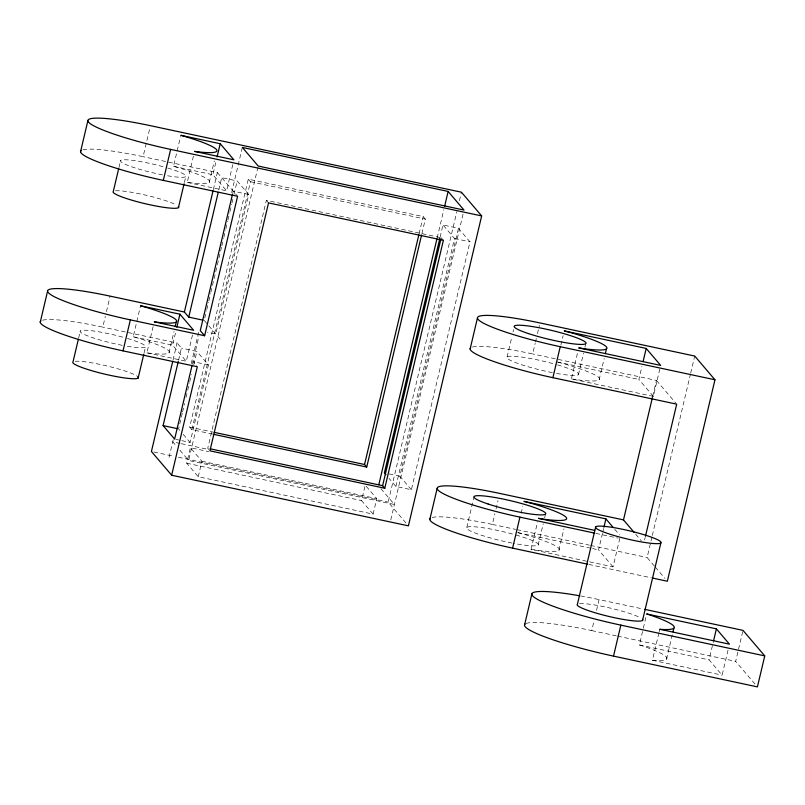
<?xml version="1.0" encoding="UTF-8"?>
<svg xmlns="http://www.w3.org/2000/svg" width="805" height="805" viewBox="0 0 805 805"><rect width="100%" height="100%" fill="white"/><g stroke="black" fill="none" stroke-linecap="round" stroke-linejoin="round"><path stroke-width="0.6" stroke-dasharray="4.03 3.02" d="M78.648 338.04L80.339 330.885M118.939 167.591L120.629 160.437M42.564 320.229A74.634 9.358 13.3 0 1 102.788 327.122L105.324 316.395M106.451 311.626L110.114 296.129M82.855 149.78A74.634 9.358 13.3 0 1 143.089 156.673L149.851 128.065M153.121 326.619L146.923 352.842L147.667 352.952A57.99 7.265 13.3 0 0 134.053 336.983L133.217 336.762L140.543 305.769M193.421 156.16L187.223 182.383L187.957 182.494A57.99 7.265 13.3 0 0 174.343 166.534L173.518 166.303L176.899 152.004M177.181 150.807L180.562 136.508M144.065 353.053L145.474 347.086M184.365 182.594L185.774 176.637M168.939 352.922L174.011 331.469M209.24 182.473L214.311 161.01M192.496 335.031L186.297 361.254L172.592 345.184L175.973 330.875M232.786 164.582L226.587 190.805L212.882 174.725L216.263 160.426M173.035 360.077L177.07 343.011L102.788 327.122M213.315 189.678L217.36 172.552L143.089 156.673M178.559 360.217L181.417 348.112L177.07 343.011M218.819 189.889L221.707 177.664L237.183 180.964L248.715 194.488L215.75 333.954L207.418 332.173M169.07 457.341L173.317 439.399M191.218 363.659L199.308 329.456M231.649 192.626L242.335 147.426M192.375 364.061L198.865 336.611M232.665 193.633L233.239 191.188L248.715 194.488M182.292 413.166L178.579 428.904L180.109 430.705M182.584 411.959L184.587 403.476M186.015 397.429L187.444 391.371M187.736 390.163L189.447 382.898M189.739 381.691L191.449 374.426M193.743 364.735L196.893 351.423L181.417 348.112M204.792 317.985L206.533 310.65M206.815 309.422L208.555 302.076M208.847 300.859L210.578 293.513M210.87 292.296L221.566 247.034M221.858 245.807L223.589 238.471M223.881 237.244L225.621 229.898M225.903 228.68L227.644 221.335M227.926 220.117L229.667 212.772M229.958 211.554L231.689 204.208M231.981 202.991L232.846 199.318M234.003 194.428L237.183 180.964M212.661 434.106L191.872 429.659L189.698 427.113L248.302 179.173L423.158 216.575L425.332 219.121L421.579 235M191.872 429.659L250.486 181.729L248.302 179.173M181.769 440.647L190.101 442.428L208.425 364.947L196.893 351.423M373.107 514.123L361.576 500.599L365.239 485.103L376.77 498.627L373.107 514.123L198.251 476.731L186.72 463.207L190.382 447.711L208.726 451.635M380.916 488.655L394.42 504.494L188.622 460.47L257.932 167.269M198.251 476.731L201.914 461.235L190.382 447.711M439.993 237.495L266.364 200.354L207.75 448.284L209.934 450.84M419.113 233.671L423.158 216.575M437.165 237.867L443.807 209.763M440.094 237.203L442.981 224.987L458.458 228.298L469.989 241.822L411.375 489.752L395.909 486.441L388.986 478.331M405.972 522.998L388.171 502.119L456.817 211.725M459.414 200.737L461.436 192.204M395.909 486.441L454.513 238.511L442.981 224.987M411.375 489.752L399.854 476.228L458.458 228.298M390.757 519.99L463.73 211.292M466.82 527.396L474.145 496.403M507.11 356.947L511.9 336.681M513.027 331.912L513.59 329.527M432.144 517.514A74.634 9.358 13.3 0 1 492.368 524.407L494.904 513.681M496.031 508.911L498.013 500.569M472.434 347.056A74.634 9.358 13.3 0 1 532.669 353.948L535.204 343.222M535.486 342.034L536.331 338.452M537.458 333.683L539.431 325.341M521.137 513.278L522.827 506.124M560.864 345.204L563.118 335.675M619.82 538.253L613.058 566.861L531.099 549.332L537.579 521.922M659.828 368.992L653.348 396.402L571.399 378.873L577.598 352.65M538.163 545.146L543.234 523.683M544.643 517.726L545.488 514.154M578.453 374.687L583.524 353.234M584.933 347.267L585.778 343.695M558.851 550.288L563.923 528.835M599.141 379.829L604.213 358.376M613.058 566.861L598.578 549.875L602.522 533.192M602.804 531.994L603.649 528.422M653.348 396.402L638.868 379.427L641.967 366.315M525.886 623.583A80.248 10.062 13.3 0 1 591.766 630.597L594.02 621.058M596.555 610.331L599.091 599.604L643.366 609.073M652.694 396.332L656.457 380.423L532.669 353.948M644.594 539.954L645.167 537.509M654.395 566.046L647.109 557.503L652.02 536.744M652.302 535.526L690.398 374.365M690.69 373.148L694.735 356.052M658.913 632.841L652.432 660.261L654.022 660.412A66.08 8.281 13.3 0 0 641.354 645.56L639.371 644.946L643.034 629.45M643.316 628.262L646.697 613.953M659.194 631.653L659.758 629.269M666.5 659.235L672.417 634.199M728.042 650.138L722.125 675.164L709.074 659.859L713.3 641.977M755.01 684.059L735.669 661.368L742.995 630.385M571.399 378.873L577.749 379.859A58.322 7.305 13.3 0 0 564.053 363.8L558.106 362.21M531.099 549.332L537.448 550.318A58.322 7.305 13.3 0 0 523.753 534.248L517.816 532.669M250.486 181.729L425.332 219.121M173.518 166.303L212.882 174.725M454.513 238.511L469.989 241.822M187.223 182.383L226.587 190.805M556.919 361.898L638.868 379.427M133.217 336.762L172.592 345.184M208.425 364.947L192.948 361.636L196.571 365.893M146.923 352.842L186.297 361.254M189.698 427.113L212.933 432.074M389.137 473.934L399.854 476.228M175.822 439.369L180.582 440.385M180.089 443.414L172.733 441.844L176.708 446.503M181.316 443.686L208.264 449.442M595.921 533.393L617.978 538.112M201.914 461.235L376.77 498.627M153.876 452.008L173.508 456.204M178.408 457.25L388.171 502.119M492.368 524.407L515.703 529.398M516.931 529.66L589.391 545.156M590.618 545.418L647.109 557.503M517.846 532.608L591.232 548.306M592.46 548.567L598.578 549.875M186.72 463.207L361.576 500.599M588.747 564.426L651.376 577.819M591.766 630.597L616.358 635.859M617.596 636.121L735.669 661.368M639.371 644.946L709.074 659.859M652.432 660.261L722.125 675.164M656.457 380.423L675.878 403.204M441.221 237.747L443.394 240.303M635.628 534.128L641.293 540.769M655.2 566.992L664.91 578.382M614.748 529.267L619.578 534.923M266.364 200.354L268.538 202.9M217.36 172.552L237.596 196.289M204.218 320.43L208.062 324.938M208.827 325.844L215.75 333.954M217.924 336.51L220.097 339.056M183.188 434.308L190.101 442.428M179.887 450.226L188.622 460.47M580.616 595.962A80.248 10.062 13.3 0 1 599.091 599.604M579.54 603.659A33.699 4.226 13.3 0 1 609.677 607.956A33.699 4.226 13.3 0 1 640.176 617.687M127.432 338.472A33.699 4.226 13.3 0 1 145.705 346.744A33.699 4.226 13.3 0 1 125.731 345.969M122.269 345.325A33.699 4.226 13.3 0 1 80.128 331.167A33.699 4.226 13.3 0 1 125.198 337.828M75.157 361.284A33.699 4.226 13.3 0 1 109.581 366.607A33.699 4.226 13.3 0 1 138.078 376.931M167.722 168.024A33.699 4.226 13.3 0 1 186.005 176.285A33.699 4.226 13.3 0 1 166.021 175.51M162.57 174.866A33.699 4.226 13.3 0 1 120.428 160.708A33.699 4.226 13.3 0 1 165.488 167.37M115.447 190.825A33.699 4.226 13.3 0 1 145.584 195.122A33.699 4.226 13.3 0 1 176.084 204.852M515.955 534.993A36.909 4.629 13.3 0 1 538.404 544.814A36.909 4.629 13.3 0 1 513.228 543.305M512.091 543.083A36.909 4.629 13.3 0 1 466.558 527.798A36.909 4.629 13.3 0 1 513.751 534.379M557.473 364.896A36.909 4.629 13.3 0 1 578.664 374.436A36.909 4.629 13.3 0 1 553.528 372.846M552.391 372.624A36.909 4.629 13.3 0 1 506.898 357.209A36.909 4.629 13.3 0 1 556.245 364.534"/><path stroke-width="1.21" d="M40.25 322.181L47.576 291.189M80.54 151.732L87.866 120.74M78.367 339.237L73.014 361.878A33.699 4.226 13.3 0 0 105.868 374.385A33.699 4.226 13.3 0 0 138.078 376.931M118.657 168.778L113.304 191.429A33.699 4.226 13.3 0 0 146.168 203.937A33.699 4.226 13.3 0 0 178.368 206.472M481.662 215.931L170.64 149.408A74.634 9.358 13.3 0 1 88.57 122.149A74.634 9.358 13.3 0 1 150.414 125.681L461.436 192.204L481.662 215.931L408.407 525.846L171.656 475.212L197.295 366.738L123.024 350.859L130.35 319.867A74.634 9.358 13.3 0 1 48.28 292.607A74.634 9.358 13.3 0 1 110.114 296.129L184.395 312.018L188.742 317.12L203.031 320.179M130.35 319.867L204.621 335.745L237.596 196.289L163.314 180.401L170.64 149.408M138.148 378.078L143.783 354.24M178.448 207.63L184.083 183.792M175.138 326.699L176.265 321.93M176.818 327.303L179.918 314.192L140.543 305.769L141.378 305.991A57.99 7.265 13.3 0 1 154.993 321.96L154.248 321.849L193.623 330.271L179.918 314.192M217.109 156.844L220.208 143.733L180.843 135.31L181.678 135.542A57.99 7.265 13.3 0 1 195.283 151.501L194.548 151.39L233.913 159.813L220.208 143.733M172.743 361.294L151.421 451.484L171.656 475.212M184.395 312.018L213.023 190.906M192.093 365.269L174.635 439.117L163.103 425.593L178.267 361.435M188.742 317.12L218.236 192.335M232.373 194.85L200.274 330.644L204.621 335.745M421.579 235L366.728 467.061L364.554 464.505L418.831 234.889M378.823 484.64L436.874 239.085M444.672 206.1L448.133 191.439L242.335 147.426L258.214 166.051L464.012 210.065L448.133 191.439M439.812 238.421L384.377 472.917L385.917 474.719M384.78 488.243L209.934 450.84L268.538 202.9L443.394 240.303L384.78 488.243L382.606 485.687L440.929 238.974M429.83 519.467L437.155 488.474M470.13 349.008L477.456 318.015M587.519 564.154L512.604 548.135L519.929 517.142A74.634 9.358 13.3 0 1 437.86 489.893A74.634 9.358 13.3 0 1 499.704 493.415L623.493 519.889L634.008 532.226M645.459 536.281L676.693 404.16L552.894 377.676L560.23 346.693A74.634 9.358 13.3 0 1 478.16 319.434A74.634 9.358 13.3 0 1 539.994 322.956L694.735 356.052L714.961 379.789L667.345 581.23L652.603 578.081M524.639 624.63L531.964 593.637M605.34 353.606L606.467 348.837M595.71 526.782L577.396 604.263A33.699 4.226 13.3 0 0 610.25 616.761A33.699 4.226 13.3 0 0 642.46 619.307M603.931 527.235L605.903 518.883L523.954 501.364L531.089 503.266A58.322 7.305 13.3 0 1 544.774 519.326L538.424 518.34L594.694 530.374M643.094 361.546L646.194 348.434L564.245 330.905L571.379 332.807A58.322 7.305 13.3 0 1 585.074 348.867L578.725 347.891L660.674 365.41L646.194 348.434M623.493 519.889L652.412 397.549M644.594 609.335L742.995 630.385L764.75 655.894L757.425 686.886L613.521 656.115L620.846 625.123A80.248 10.062 13.3 0 1 534.681 597.622A80.248 10.062 13.3 0 1 579.439 595.75M642.541 620.464L660.855 542.983A33.699 4.226 13.3 0 0 615.463 527.909A33.699 4.226 13.3 0 0 608.54 533.755A33.699 4.226 13.3 0 0 660.855 542.983M672.98 631.814L673.825 628.242M713.582 640.78L716.4 628.866L646.697 613.953L648.679 614.567A66.08 8.281 13.3 0 1 661.348 629.419L659.758 629.269L729.451 644.171L716.4 628.866M560.23 346.693L714.961 379.789M214.15 432.335L364.554 464.505M213.878 434.368L366.728 467.061M163.103 425.593L177.382 428.652M210.196 448.808L382.606 485.687M519.929 517.142L594.694 533.131M620.846 625.123L764.75 655.894M605.903 518.883L613.138 527.376M613.521 656.115A80.248 10.062 13.3 0 1 525.091 624.066M123.024 350.859A74.634 9.358 13.3 0 1 40.783 321.054M163.314 180.401A74.634 9.358 13.3 0 1 81.084 150.595M512.604 548.135A74.634 9.358 13.3 0 1 430.373 518.329M552.894 377.676A74.634 9.358 13.3 0 1 470.663 347.881M488.192 504.051A36.909 4.629 13.3 0 0 545.488 514.154A36.909 4.629 13.3 0 0 495.769 497.641A36.909 4.629 13.3 0 0 488.192 504.051M528.483 333.592A36.909 4.629 13.3 0 0 585.778 343.695A36.909 4.629 13.3 0 0 536.06 327.182A36.909 4.629 13.3 0 0 528.483 333.592"/></g></svg>
